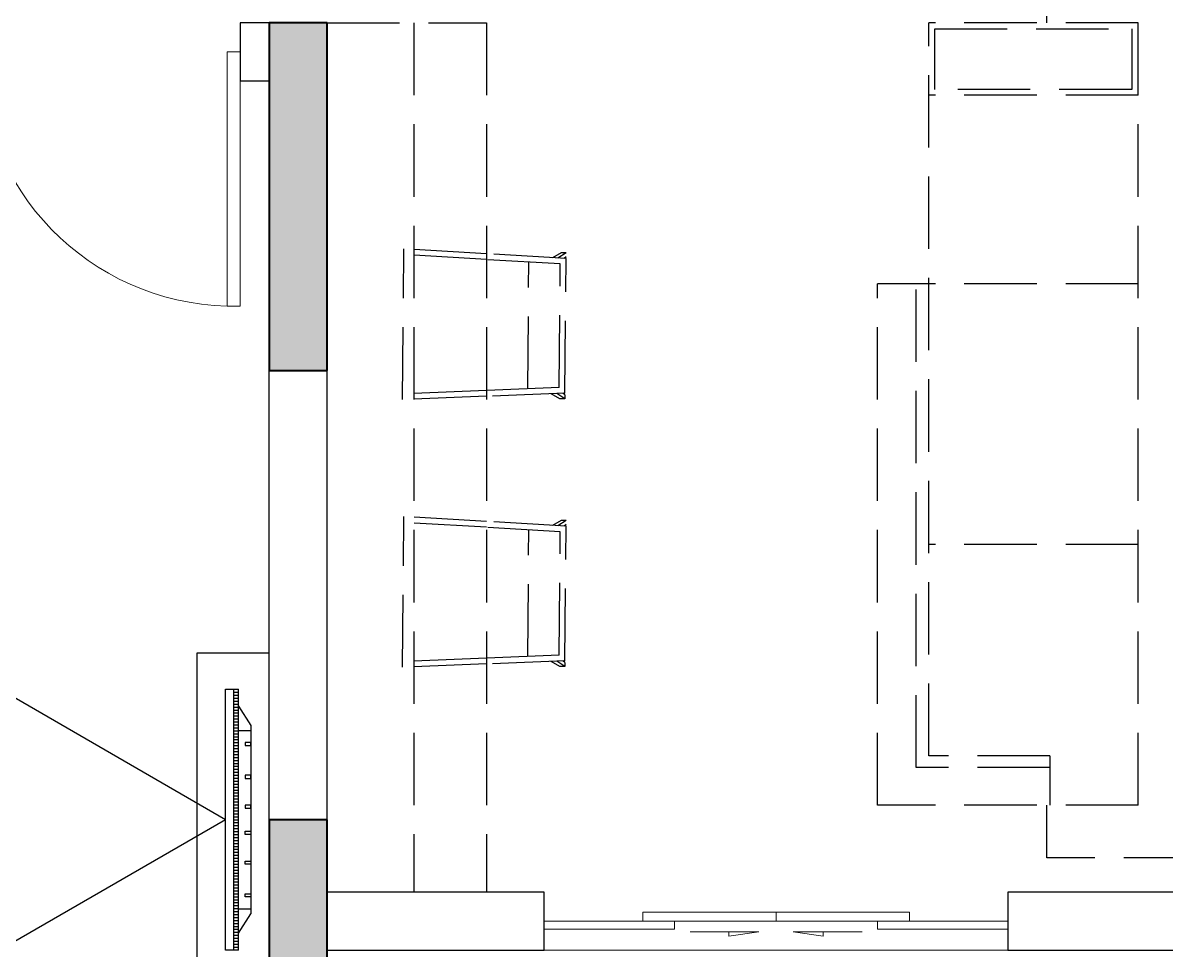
# Model space of a CAD drawing. Extents: x 3753737 to 4713801, y -857380 to 24339.
# Drawn here: x 4248863 to 4252810, y -707623 to -704423 of the extents above; entities that cross this region are included whole.
import ezdxf

# ---------------------------------------------------------------- set-up
doc = ezdxf.new("R2010")
doc.units = 0
doc.header["$LTSCALE"] = 1000
doc.header["$MEASUREMENT"] = 0
doc.linetypes.add('A户型$0$DASH', pattern=[0.35, 0.25, -0.1])
doc.layers.get('0').update_dxf_attribs({"linetype": 'CONTINUOUS'})
for name, color, linetype in [('!!电气', 1, 'CONTINUOUS'), ('3.5方案汇报，与郭总、侯月琴确定户型_t8$0$2020.03.04 -1安徽标准化洋房户型(UA）_t8_t8$0$fur', 252, 'CONTINUOUS'), ('3.5方案汇报，与郭总、侯月琴确定户型_t8$0$2020.03.04 -1安徽标准化洋房户型(UA）_t8_t8$0$FURN', 252, 'CONTINUOUS'), ('5fur', 175, 'CONTINUOUS'), ('WALL', 252, 'CONTINUOUS')]:
    doc.layers.add(name, color=color, linetype=linetype)
for name, color, linetype, lineweight in [('COLUMN', 252, 'CONTINUOUS', 40), ('PUB_HATCH', 8, 'CONTINUOUS', 9), ('WINDOW', 146, 'CONTINUOUS', 20)]:
    doc.layers.add(name, color=color, linetype=linetype, lineweight=lineweight)

# ---------------------------------------------------------------- blocks, each defined once
blk = doc.blocks.new('GFDGFSDFGD')
at = {"layer": 'PUB_HATCH'}
for points in [[(461416.6, 368723.7), (461216.6, 368723.7), (461216.6, 367523.7), (461416.6, 367523.7)], [(460766.6, 364323.7), (461416.6, 364323.7), (461416.6, 365973.7), (461216.6, 365973.7), (461216.6, 364523.7), (460766.6, 364523.7)]]:
    blk.add_hatch(color=256, dxfattribs=at).paths.add_polyline_path(points)
at = {"layer": 'COLUMN', "color": 252}
for p, q in [((461416.6, 368723.7), (461216.6, 368723.7)), ((461216.6, 368723.7), (461216.6, 367523.7)), ((461416.6, 367523.7), (461416.6, 368723.7)), ((461216.6, 367523.7), (461416.6, 367523.7)), ((461416.6, 365973.7), (461216.6, 365973.7)), ((461216.6, 365973.7), (461216.6, 364523.7)), ((461416.6, 364323.7), (461416.6, 365973.7))]:
    blk.add_line(p, q, dxfattribs=at)
blk = doc.blocks.new('FGDGDGRDGRRD')
at = {"layer": '5fur', "color": 252, "linetype": 'A户型$0$DASH'}
for p, q in [((426049.7, 366458.3), (426049.7, 366694.8)), ((425734.9, 363758.3), (425734.9, 366458.3)), ((425734.9, 366458.3), (426457.1, 366458.3)), ((426437.1, 366438.3), (425757.1, 366438.3)), ((425757.1, 366438.3), (425757.1, 366228.3)), ((426437.1, 366228.3), (426437.1, 366438.3)), ((426457.1, 363928.3), (426457.1, 366458.3)), ((428534.8, 366458.3), (427984.8, 366458.3)), ((427984.8, 366458.3), (427984.8, 363458.3)), ((428234.8, 366458.3), (428234.8, 363458.3)), ((428534.8, 363458.3), (428534.8, 366458.3)), ((425734.9, 366208.3), (426457.1, 366208.3)), ((425757.1, 366228.3), (426437.1, 366228.3)), ((427709.2, 365664.3), (427726.5, 365664.5)), ((427709.2, 365664.3), (427737.5, 365646.7)), ((427709.3, 365650.7), (427716.2, 365645.4)), ((427709.4, 365645), (427984.8, 365661.4)), ((427713.9, 365180.3), (427709.4, 365645)), ((427726.5, 365664.5), (427756.5, 365647.8)), ((427984.8, 365661.4), (428269.5, 365678.2)), ((427984.8, 365641.3), (428269.7, 365658.2)), ((428274.6, 365158.1), (428269.5, 365678.2)), ((427729.6, 365626.2), (427984.8, 365641.3)), ((427733.7, 365199.5), (427729.6, 365626.2)), ((427842.2, 365195.2), (427837.9, 365632.6)), ((425734.9, 365558.3), (426634.9, 365558.3)), ((426501.6, 363888.3), (426501.6, 365558.3)), ((426634.9, 363758.3), (426634.9, 365558.3)), ((427713.9, 365180.3), (427984.8, 365169.6)), ((427714, 365174.6), (427720.8, 365180)), ((427714, 365174.6), (427714.1, 365161)), ((427714.1, 365161), (427742, 365179.2)), ((427731.4, 365161.2), (427761.1, 365178.4)), ((427733.7, 365199.5), (427984.8, 365189.6)), ((427984.8, 365189.6), (428274.4, 365178.1)), ((427714.1, 365161), (427731.4, 365161.2)), ((427984.8, 365169.6), (428274.6, 365158.1)), ((427709.2, 364740.6), (427726.5, 364740.7)), ((427709.2, 364740.6), (427737.5, 364722.9)), ((427709.4, 364721.3), (427984.8, 364737.6)), ((427726.5, 364740.7), (427756.5, 364724.1)), ((427984.8, 364737.6), (428269.5, 364754.5)), ((428274.6, 364234.3), (428269.5, 364754.5)), ((427709.3, 364727), (427716.2, 364721.7)), ((427713.9, 364256.6), (427709.4, 364721.3)), ((427729.6, 364702.4), (427984.8, 364717.6)), ((427733.7, 364275.8), (427729.6, 364702.4)), ((427842.2, 364271.5), (427837.9, 364708.9)), ((427984.8, 364717.6), (428269.7, 364734.4)), ((425734.9, 364658.3), (426457.1, 364658.3)), ((427733.7, 364275.8), (427984.8, 364265.8)), ((427984.8, 364265.8), (428274.4, 364254.4)), ((427713.9, 364256.6), (427984.8, 364245.8)), ((427714, 364250.9), (427720.8, 364256.3)), ((427714, 364250.9), (427714.1, 364237.3)), ((427714.1, 364237.3), (427742, 364255.4)), ((427714.1, 364237.3), (427731.4, 364237.4)), ((427731.4, 364237.4), (427761.1, 364254.7)), ((427984.8, 364245.8), (428274.6, 364234.3)), ((426039.6, 363928.3), (426457.1, 363928.3)), ((426039.6, 363928.3), (426039.6, 363758.3)), ((426039.6, 363888.3), (426501.6, 363888.3)), ((425734.9, 363758.3), (426634.9, 363758.3)), ((426049.7, 363577.1), (426049.7, 363758.3)), ((423434.8, 363577.1), (426049.7, 363577.1)), ((427984.8, 363458.3), (428534.8, 363458.3))]:
    blk.add_line(p, q, dxfattribs=at)
blk = doc.blocks.new('3.5方案汇报，与郭总、侯月琴确定户型_t8$0$2020.03.04 -1安徽标准化洋房户型(UA）_t8_t8$0$sdfgsdfgsdfg')
at = {"layer": '3.5方案汇报，与郭总、侯月琴确定户型_t8$0$2020.03.04 -1安徽标准化洋房户型(UA）_t8_t8$0$FURN'}
h = blk.add_hatch(dxfattribs=at)
h.set_pattern_fill('ANSI31', color=256, scale=100, angle=225, style=0)
h.set_pattern_definition([(360, (-130272.125, -44238.089), (4e-15, 9.152), [])])
h.paths.add_polyline_path([(-68957.8, -54984.3), (-68957.8, -54178.9), (-68972, -54178.9), (-68972, -54984.3)])
for p, q in [((-68997.5, -54581.6), (-70393.9, -53775.4)), ((-68957.8, -54178.9), (-68997.5, -54178.9)), ((-68997.5, -54178.9), (-68997.5, -54984.3)), ((-68972, -54178.9), (-68972, -54984.3)), ((-68957.8, -54178.9), (-68957.8, -54984.3)), ((-68957.8, -54230.8), (-68920, -54290.5)), ((-68957.8, -54306.5), (-68920, -54306.5)), ((-68920, -54872.7), (-68920, -54290.5)), ((-68937.6, -54343.1), (-68937.6, -54352.6)), ((-68920, -54343.1), (-68937.6, -54343.1)), ((-68920, -54352.6), (-68920, -54343.1)), ((-68937.6, -54352.6), (-68920, -54352.6)), ((-68937.6, -54444.2), (-68937.6, -54453.8)), ((-68920, -54444.2), (-68937.6, -54444.2)), ((-68937.6, -54453.8), (-68920, -54453.8)), ((-68920, -54453.8), (-68920, -54444.2)), ((-68937.6, -54536.4), (-68937.6, -54546)), ((-68920, -54536.4), (-68937.6, -54536.4)), ((-68937.6, -54546), (-68920, -54546)), ((-68920, -54546), (-68920, -54536.4)), ((-68997.5, -54581.6), (-70393.9, -55387.8)), ((-68937.6, -54626.8), (-68937.6, -54617.2)), ((-68937.6, -54617.2), (-68920, -54617.2)), ((-68920, -54626.8), (-68937.6, -54626.8)), ((-68920, -54617.2), (-68920, -54626.8)), ((-68937.6, -54719), (-68937.6, -54709.4)), ((-68937.6, -54709.4), (-68920, -54709.4)), ((-68920, -54719), (-68937.6, -54719)), ((-68920, -54709.4), (-68920, -54719)), ((-68937.6, -54820.1), (-68937.6, -54810.6)), ((-68937.6, -54810.6), (-68920, -54810.6)), ((-68920, -54820.1), (-68937.6, -54820.1)), ((-68920, -54810.6), (-68920, -54820.1)), ((-68957.8, -54856.7), (-68920, -54856.7)), ((-68957.8, -54932.4), (-68920, -54872.7)), ((-68997.5, -54984.3), (-68957.8, -54984.3))]:
    blk.add_line(p, q, dxfattribs=at)
blk = doc.blocks.new('$DorLib2D$00000138')
at = {"color": 0, "linetype": 'Continuous'}
for p, q in [((-0.2875, 0), (-0.2875, 0.1538)), ((-0.2875, 0.1538), (0, 0.1538)), ((0, 0.1538), (0, 0)), ((0.2875, 0.1538), (0, 0.1538)), ((0.2875, 0), (0.2875, 0.1538)), ((-0.5, -0.1399), (-0.5, 0)), ((-0.5, 0), (-0.2188, 0)), ((0, 0), (-0.2875, 0)), ((-0.2188, 0), (-0.2188, -0.1399)), ((0, 0), (0.2875, 0)), ((0.2188, 0), (0.2188, -0.1399)), ((0.5, 0), (0.2188, 0)), ((0.5, 0), (0.5, -0.1946)), ((0.5, -0.1399), (0.5, 0)), ((-0.2188, -0.1399), (-0.5, -0.1399)), ((0.2188, -0.1399), (0.5, -0.1399)), ((-0.1857, -0.186), (-0.037, -0.186)), ((-0.037, -0.186), (-0.1019, -0.2583)), ((-0.1019, -0.2583), (-0.1019, -0.186)), ((0.1857, -0.186), (0.037, -0.186)), ((0.037, -0.186), (0.1019, -0.2583)), ((0.1019, -0.2583), (0.1019, -0.186))]:
    blk.add_line(p, q, dxfattribs=at)
blk = doc.blocks.new('$DorLib2D$00000001')
for p, q in [((0.45, 0.975), (0.5, 0.975)), ((0.45, 0), (0.45, 0.975)), ((0.5, 0), (0.5, 0.975)), ((0.5, 0), (0.45, 0))]:
    blk.add_line(p, q)
at = {"lineweight": 13}
blk.add_arc((0.475, 0), 0.975, 91.4693, 180, dxfattribs=at)
blk = doc.blocks.new('A$C1C403CBE')
at = {"layer": '3.5方案汇报，与郭总、侯月琴确定户型_t8$0$2020.03.04 -1安徽标准化洋房户型(UA）_t8_t8$0$FURN', "ltscale": 0.3}
blk.add_lwpolyline([(40350, 1575), (40600, 1575), (40600, 2725), (40350, 2725)], close=True, dxfattribs=at)
at = {"layer": 'WALL', "color": 252}
for p, q in [((40800, 4900), (40500, 4900)), ((40500, 4900), (40500, 4700)), ((40800, 1900), (40800, 4900)), ((40500, 4700), (40600, 4700)), ((40600, 1800), (40600, 4700)), ((41550.1, 1900), (40800, 1900)), ((41550.1, 1700), (41550.1, 1900)), ((43950, 1900), (43150.1, 1900)), ((43150.1, 1900), (43150.1, 1700)), ((40600, 700), (40600, 1800)), ((40800, 1700), (41550.1, 1700)), ((43150.1, 1700), (43950, 1700))]:
    blk.add_line(p, q, dxfattribs=at)
at = {"layer": 'WINDOW', "color": 252}
blk.add_line((41550.1, 1700), (43150.1, 1700), dxfattribs=at)
at = {"color": 252}
blk.add_blockref('GFDGFSDFGD', (-420616.6, -363823.7), dxfattribs=at)
at = {"xscale": -1}
blk.add_blockref('FGDGDGRDGRRD', (469334.8, -361558.3), dxfattribs=at)
at = {"layer": '3.5方案汇报，与郭总、侯月琴确定户型_t8$0$2020.03.04 -1安徽标准化洋房户型(UA）_t8_t8$0$fur', "xscale": -1.1175, "yscale": 1.1175, "zscale": 1.1175, "rotation": 180}
blk.add_blockref('3.5方案汇报，与郭总、侯月琴确定户型_t8$0$2020.03.04 -1安徽标准化洋房户型(UA）_t8_t8$0$sdfgsdfgsdfg', (117554.7, -58844.9), dxfattribs=at)
at = {"layer": 'WINDOW', "color": 252}
for name, p, xscale, yscale, zscale, rotation in [('$DorLib2D$00000001', (40050, 4800), 900, -900, 900, 1.101422729913818e-09), ('$DorLib2D$00000138', (42350.1, 1800), 1600, 200, 1600, 1.05571687412389e-09)]:
    blk.add_blockref(name, p, dxfattribs=dict(at, xscale=xscale, yscale=yscale, zscale=zscale, rotation=rotation))

msp = doc.modelspace()

# ---------------------------------------------------------------- block references
at = {"layer": '!!电气'}
msp.add_blockref('A$C1C403CBE', (4209113.4, -709322.9), dxfattribs=at)

doc.saveas('drawing.dxf')
